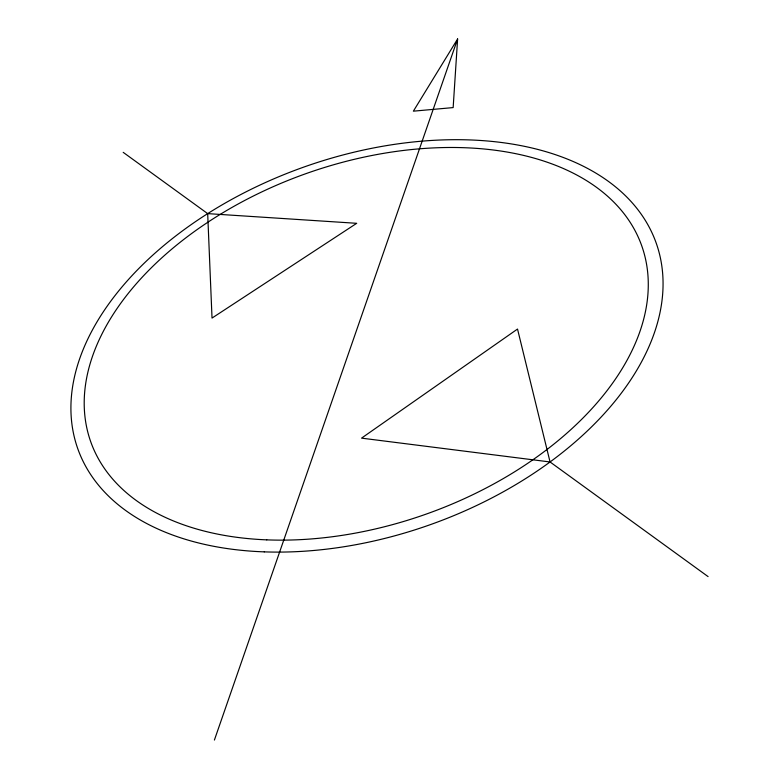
<?xml version="1.0" encoding="UTF-8"?>
<svg xmlns="http://www.w3.org/2000/svg" width="779" height="779" viewBox="0 0 779 779"><rect width="100%" height="100%" fill="white"/><g stroke="black" fill="none" stroke-linecap="round" stroke-linejoin="round"><path stroke-width="1.17" d="M457.614 38.95L453.154 107.59L413.367 111.173L457.614 38.95L214.4 740.05M207.681 213.621L356.694 223.31L212.024 318.075L207.681 213.621L123.199 152.343M550.052 461.966L361.544 438.139L517.519 329.05L550.052 461.966L708.082 576.596M264.256 551.863A306.945 189.648 -19.6 0 0 658.83 251.49A306.945 189.648 -19.6 0 0 177.865 234.333A306.945 189.648 -19.6 0 0 264.256 551.863M266.759 539.857A292.407 180.533 -19.6 0 0 644.535 254.908A292.407 180.533 -19.6 0 0 187.418 236.66A292.407 180.533 -19.6 0 0 266.759 539.857"/></g></svg>
